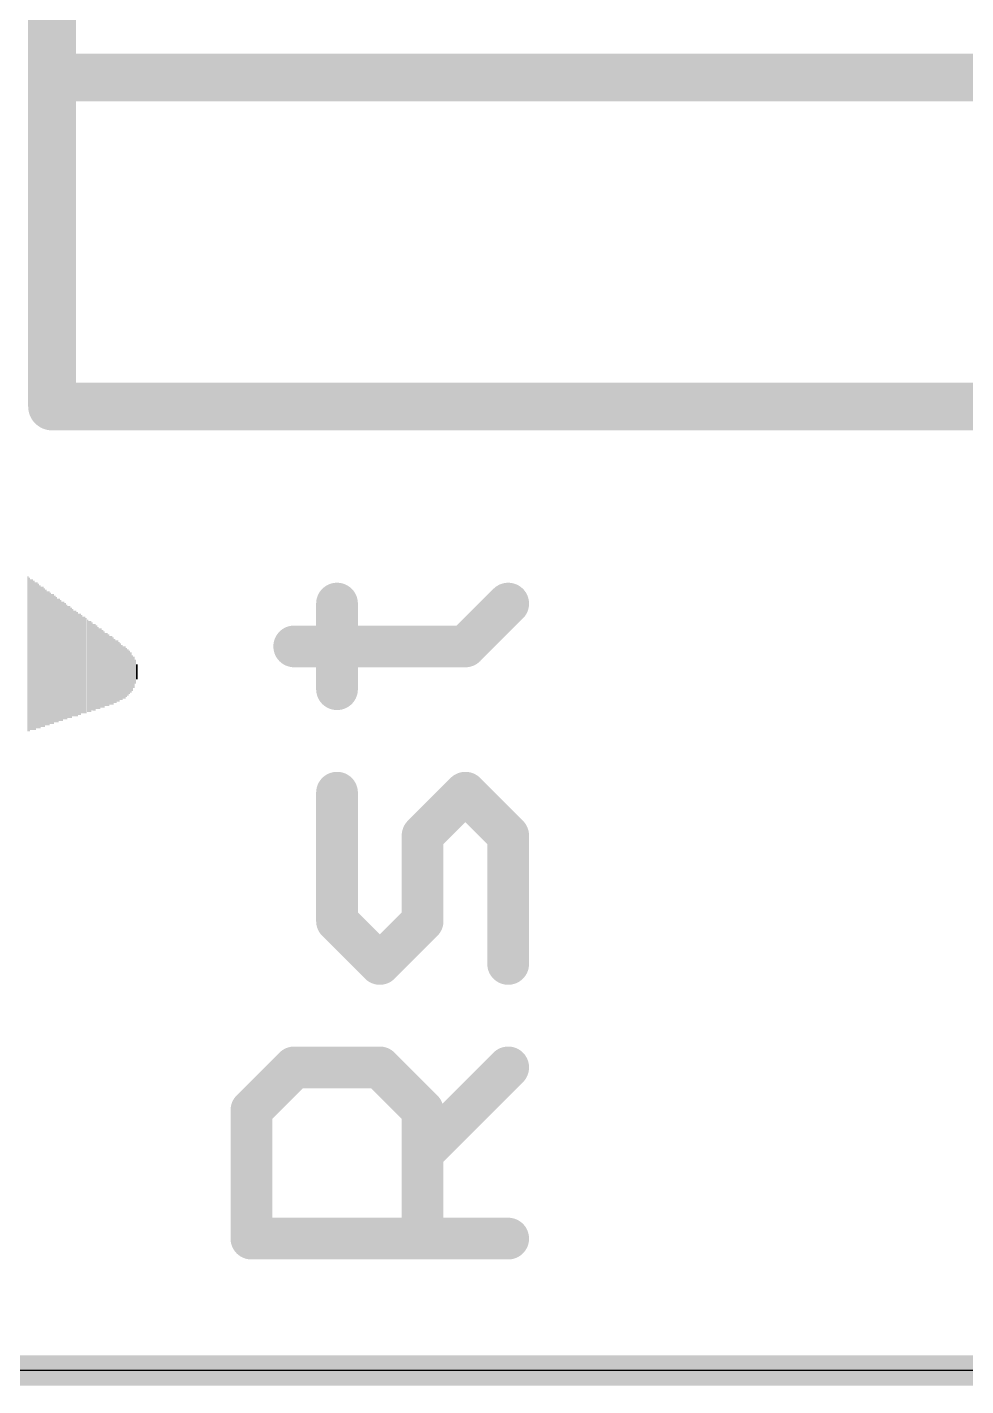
# Model space of a CAD drawing. Extents: x -40.9 to 40.6, y -25.5 to 30.2.
# Drawn here: x -28.17 to -24.18, y -25.46 to -19.68 of the extents above; entities that cross this region are included whole.
import ezdxf

# ---------------------------------------------------------------- set-up
doc = ezdxf.new("R2010")
doc.units = 0
for name, color, linetype in [('20', 53, 'CONTINUOUS'), ('21', 40, 'CONTINUOUS'), ('47', 253, 'CONTINUOUS')]:
    doc.layers.add(name, color=color, linetype=linetype)

# ---------------------------------------------------------------- blocks, each defined once
blk = doc.blocks.new('RECT')
blk.add_solid([(-0.5, -0.5), (0.5, -0.5), (-0.5, 0.5), (0.5, 0.5)])

msp = doc.modelspace()

# ---------------------------------------------------------------- linework, layer by layer
at = {"layer": '20'}
msp.add_line((29.21, -25.4), (-29.21, -25.4), dxfattribs=at)
at = {"layer": '21'}
for points, const_width in [([(-28.066, -14.296), (-28.066, -19.896)], 0.2032), ([(-28.066, -19.896), (-28.066, -21.296)], 0.2032), ([(-28.066, -19.896), (-21.066, -19.896)], 0.2032), ([(-28.066, -21.296), (-21.066, -21.296)], 0.2032), ([(-26.8527, -22.4995), (-26.8527, -22.1351)], 0.1778), ([(-26.3061, -22.3173), (-26.1239, -22.1351)], 0.1778), ([(-27.0348, -22.3173), (-26.3061, -22.3173)], 0.1778), ([(-26.8527, -23.4867), (-26.8527, -22.9401)], 0.1778), ([(-26.3061, -22.9401), (-26.4883, -23.1223)], 0.1778), ([(-26.1239, -23.1223), (-26.3061, -22.9401)], 0.1778), ([(-26.4883, -23.1223), (-26.4883, -23.4867)], 0.1778), ([(-26.1239, -23.6689), (-26.1239, -23.1223)], 0.1778), ([(-26.6705, -23.6689), (-26.8527, -23.4867)], 0.1778), ([(-26.4883, -23.4867), (-26.6705, -23.6689)], 0.1778), ([(-27.217, -24.2917), (-27.0348, -24.1095)], 0.1778), ([(-27.0348, -24.1095), (-26.6705, -24.1095)], 0.1778), ([(-26.6705, -24.1095), (-26.4883, -24.2917)], 0.1778), ([(-26.4883, -24.4739), (-26.1239, -24.1095)], 0.1778), ([(-27.217, -24.8383), (-27.217, -24.2917)], 0.1778), ([(-26.4883, -24.2917), (-26.4883, -24.8383)], 0.1778), ([(-26.1239, -24.8383), (-27.217, -24.8383)], 0.1778)]:
    msp.add_lwpolyline(points, dxfattribs=dict(at, const_width=const_width))
for points, const_width in [([(-28.0152, -19.896, 1), (-28.1168, -19.896)], 0.1016), ([(-28.066, -19.8452, 1), (-28.066, -19.9468)], 0.1016), ([(-28.1168, -19.896, 1), (-28.0152, -19.896)], 0.1016), ([(-28.066, -21.2452, 1), (-28.066, -21.3468)], 0.1016), ([(-28.1168, -21.296, 1), (-28.0152, -21.296)], 0.1016), ([(-26.8082, -22.1351, 1), (-26.8971, -22.1351)], 0.0889), ([(-26.0925, -22.1666, 1), (-26.1553, -22.1037)], 0.0889), ([(-27.0348, -22.2729, 1), (-27.0348, -22.3618)], 0.0889), ([(-26.3375, -22.2859, 1), (-26.2747, -22.3487)], 0.0889), ([(-26.3061, -22.3618, 1), (-26.3061, -22.2729)], 0.0889), ([(-26.8971, -22.4995, 1), (-26.8082, -22.4995)], 0.0889), ([(-26.8082, -22.9401, 1), (-26.8971, -22.9401)], 0.0889), ([(-26.2747, -22.9087, 1), (-26.3375, -22.9716)], 0.0889), ([(-26.2747, -22.9716, 1), (-26.3375, -22.9087)], 0.0889), ([(-26.5197, -23.0909, 1), (-26.4568, -23.1538)], 0.0889), ([(-26.4438, -23.1223, 1), (-26.5327, -23.1223)], 0.0889), ([(-26.0795, -23.1223, 1), (-26.1684, -23.1223)], 0.0889), ([(-26.1553, -23.1538, 1), (-26.0925, -23.0909)], 0.0889), ([(-26.8212, -23.4553, 1), (-26.8841, -23.5181)], 0.0889), ([(-26.4568, -23.5181, 1), (-26.5197, -23.4553)], 0.0889), ([(-26.8971, -23.4867, 1), (-26.8082, -23.4867)], 0.0889), ([(-26.5327, -23.4867, 1), (-26.4438, -23.4867)], 0.0889), ([(-26.7019, -23.6375, 1), (-26.639, -23.7003)], 0.0889), ([(-26.7019, -23.7003, 1), (-26.639, -23.6375)], 0.0889), ([(-26.1684, -23.6689, 1), (-26.0795, -23.6689)], 0.0889), ([(-27.0348, -24.0651, 1), (-27.0348, -24.154)], 0.0889), ([(-27.0034, -24.141, 1), (-27.0663, -24.0781)], 0.0889), ([(-26.639, -24.0781, 1), (-26.7019, -24.141)], 0.0889), ([(-26.6705, -24.154, 1), (-26.6705, -24.0651)], 0.0889), ([(-26.0925, -24.141, 1), (-26.1553, -24.0781)], 0.0889), ([(-27.1726, -24.2917, 1), (-27.2615, -24.2917)], 0.0889), ([(-27.2485, -24.2603, 1), (-27.1856, -24.3232)], 0.0889), ([(-26.4438, -24.2917, 1), (-26.5327, -24.2917)], 0.0889), ([(-26.5197, -24.3232, 1), (-26.4568, -24.2603)], 0.0889), ([(-26.5197, -24.4425, 1), (-26.4568, -24.5054)], 0.0889), ([(-27.217, -24.7938, 1), (-27.217, -24.8827)], 0.0889), ([(-26.1239, -24.8827, 1), (-26.1239, -24.7938)], 0.0889), ([(-27.2615, -24.8383, 1), (-27.1726, -24.8383)], 0.0889), ([(-26.5327, -24.8383, 1), (-26.4438, -24.8383)], 0.0889)]:
    msp.add_lwpolyline(points, format="xyb", dxfattribs=dict(at, const_width=const_width))
at = {"layer": '47', "const_width": 0.13}
for points in [[(-24.384, -25.4), (-40.812, -25.4)], [(1.778, -25.4), (-38.018, -25.4)]]:
    msp.add_lwpolyline(points, dxfattribs=at)
at = {"layer": '47', "const_width": 0.065}
msp.add_lwpolyline([(-24.384, -25.4325, 1), (-24.384, -25.3675)], format="xyb", dxfattribs=at)

# ---------------------------------------------------------------- block references
at = {"layer": '21', "rotation": 270}
for p, xscale, yscale in [((-28.1686, -22.3488), 0.6604, 0.0064), ((-28.1623, -22.352), 0.654, 0.0063), ((-28.1559, -22.352), 0.6414, 0.0064), ((-28.1496, -22.352), 0.6414, 0.0063), ((-28.1432, -22.3552), 0.635, 0.0064), ((-28.1369, -22.3584), 0.6287, 0.0063), ((-28.1305, -22.3552), 0.6223, 0.0064), ((-28.1242, -22.3584), 0.6159, 0.0063), ((-28.1178, -22.3615), 0.6096, 0.0064), ((-28.1115, -22.3616), 0.5969, 0.0063), ((-28.1051, -22.3616), 0.5969, 0.0064), ((-28.0988, -22.3647), 0.5906, 0.0063), ((-28.0924, -22.3647), 0.5778, 0.0064), ((-28.0861, -22.3679), 0.5715, 0.0063), ((-28.0797, -22.3679), 0.5715, 0.0064), ((-28.0734, -22.3679), 0.5588, 0.0063), ((-28.067, -22.3711), 0.5525, 0.0064), ((-28.0607, -22.3711), 0.5525, 0.0063), ((-28.0543, -22.3711), 0.5397, 0.0064), ((-28.048, -22.3742), 0.5334, 0.0063), ((-28.0416, -22.3774), 0.527, 0.0064), ((-28.0353, -22.3742), 0.5207, 0.0063), ((-28.0289, -22.3774), 0.5144, 0.0064), ((-28.0226, -22.3806), 0.508, 0.0063), ((-28.0162, -22.3774), 0.5016, 0.0064), ((-28.0099, -22.3805), 0.4953, 0.0063), ((-28.0035, -22.3838), 0.4889, 0.0064), ((-27.9972, -22.3838), 0.4763, 0.0063), ((-27.9908, -22.3838), 0.4763, 0.0064), ((-27.9845, -22.387), 0.4699, 0.0063), ((-27.9781, -22.3869), 0.4572, 0.0064), ((-27.9718, -22.3901), 0.4508, 0.0063), ((-27.9654, -22.3901), 0.4508, 0.0064), ((-27.9591, -22.3933), 0.4445, 0.0063), ((-27.9527, -22.3933), 0.4318, 0.0064), ((-27.9464, -22.3933), 0.4318, 0.0063), ((-27.94, -22.3933), 0.4191, 0.0064), ((-27.9337, -22.3965), 0.4127, 0.0063), ((-27.9273, -22.3965), 0.4127, 0.0064), ((-27.921, -22.3996), 0.4064, 0.0063), ((-27.9146, -22.3997), 0.3937, 0.0064), ((-27.9083, -22.4028), 0.3874, 0.0063), ((-27.9019, -22.4028), 0.3874, 0.0064), ((-27.8956, -22.4028), 0.3746, 0.0063), ((-27.8892, -22.406), 0.3683, 0.0064), ((-27.8829, -22.406), 0.3683, 0.0063), ((-27.8765, -22.406), 0.3556, 0.0064), ((-27.8702, -22.4092), 0.3493, 0.0063), ((-27.8638, -22.4123), 0.3429, 0.0064), ((-27.8575, -22.4092), 0.3365, 0.0063), ((-27.8511, -22.4123), 0.3302, 0.0064), ((-27.8448, -22.4155), 0.3238, 0.0063), ((-27.8384, -22.4155), 0.3112, 0.0064), ((-27.8321, -22.4155), 0.3112, 0.0063), ((-27.8257, -22.4187), 0.3048, 0.0064), ((-27.8194, -22.4186), 0.2921, 0.0063), ((-27.813, -22.4186), 0.2921, 0.0064), ((-27.8067, -22.4219), 0.2857, 0.0063), ((-27.8003, -22.4219), 0.2731, 0.0064), ((-27.794, -22.4251), 0.2667, 0.0063), ((-27.7876, -22.4219), 0.2603, 0.0064), ((-27.7813, -22.425), 0.254, 0.0063), ((-27.7749, -22.4251), 0.2413, 0.0064), ((-27.7686, -22.4282), 0.235, 0.0063), ((-27.7622, -22.4282), 0.2222, 0.0064), ((-27.7559, -22.4282), 0.2222, 0.0063), ((-27.7495, -22.4282), 0.2096, 0.0064), ((-27.7431, -22.4282), 0.1968, 0.0063), ((-27.7368, -22.4282), 0.1842, 0.0064), ((-27.7305, -22.4282), 0.1714, 0.0063), ((-27.7241, -22.4314), 0.1524, 0.0064), ((-27.7178, -22.4282), 0.1334, 0.0063), ((-27.7114, -22.425), 0.1016, 0.0064), ((-27.705, -22.4251), 0.0635, 0.0063)]:
    msp.add_blockref('RECT', p, dxfattribs=dict(at, xscale=xscale, yscale=yscale))

doc.saveas('drawing.dxf')
